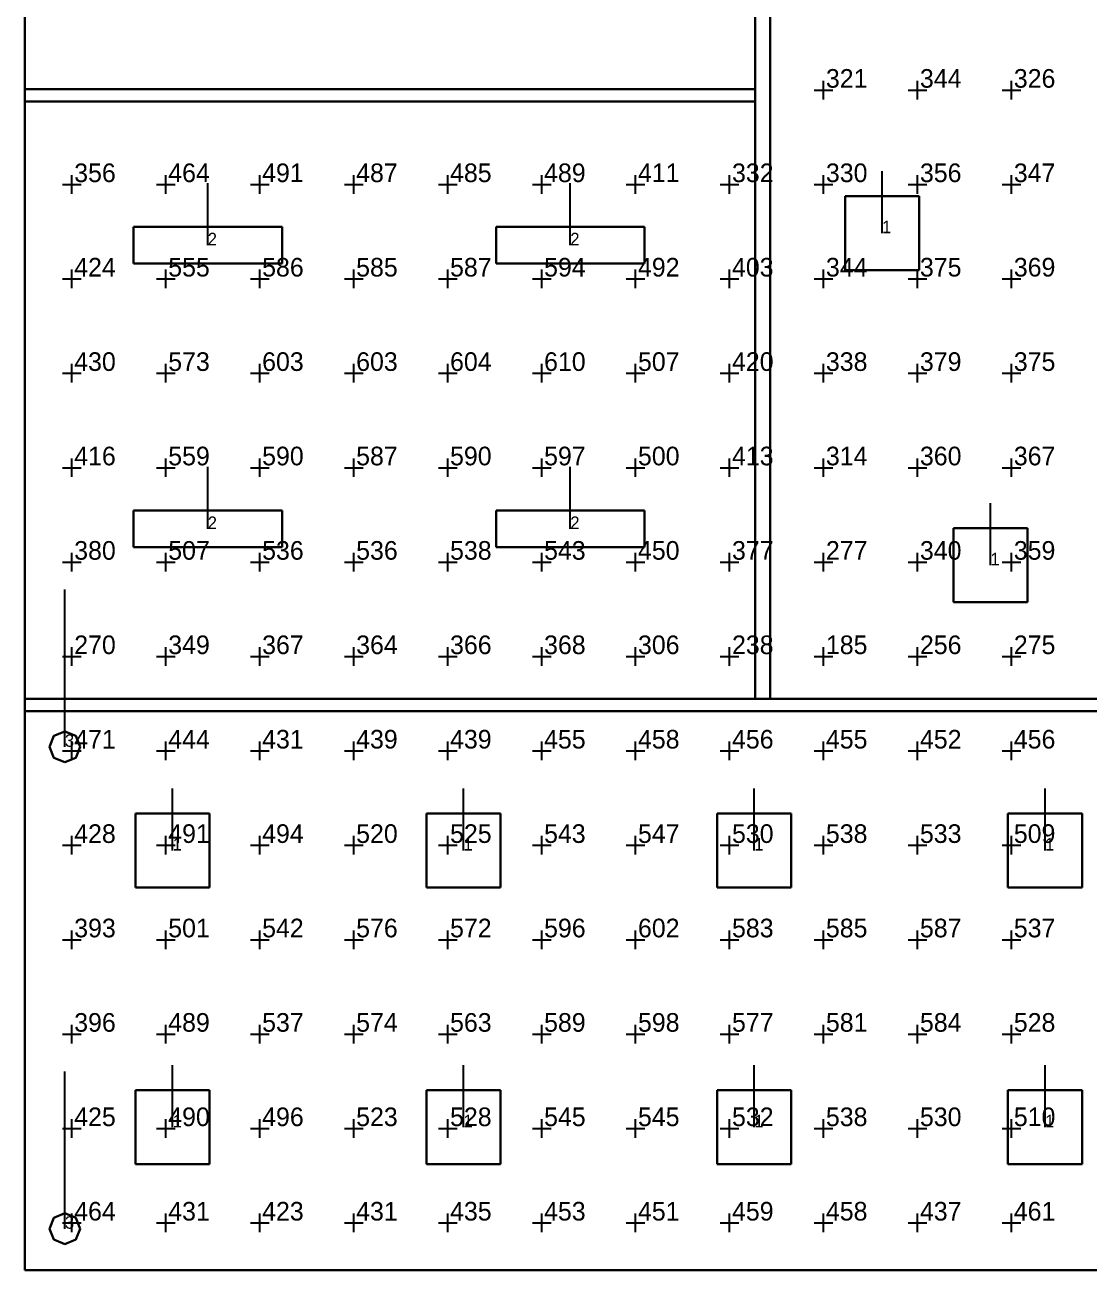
# Model space of a CAD drawing. Extents: x 0 to 48.1, y 0 to 23.7.
# Drawn here: x 0 to 8.57, y 0 to 10.02 of the extents above; entities that cross this region are included whole.
import ezdxf

# ---------------------------------------------------------------- set-up
doc = ezdxf.new("R2010")
doc.units = 0
doc.header["$MEASUREMENT"] = 0
for name, color, linetype in [('DLXFURN', 5, 'Continuous'), ('DLXLUM', 1, 'Continuous'), ('DLXLUMEX', 1, 'Continuous'), ('DLXSCENE', 7, 'Continuous'), ('DLXVAL', 3, 'Continuous')]:
    doc.layers.add(name, color=color, linetype=linetype)

# ---------------------------------------------------------------- blocks, each defined once
blk = doc.blocks.new('*U220')
at = {"color": 1}
blk.add_line((0, 0), (0, 0.5), dxfattribs=at)
for p, q in [((0.298, 0.298), (-0.298, 0.298)), ((-0.298, 0.298), (-0.298, -0.298)), ((-0.298, 0.298), (-0.298, -0.298)), ((-0.298, -0.298), (-0.298, 0.298)), ((-0.298, 0.298), (-0.298, 0.298)), ((0.298, 0.298), (-0.298, 0.298)), ((-0.298, 0.298), (-0.298, 0.298)), ((-0.298, 0.298), (0.298, 0.298)), ((-0.298, -0.298), (-0.298, 0.298)), ((-0.298, 0.298), (0.298, 0.298)), ((0.298, -0.298), (0.298, 0.298)), ((0.298, 0.298), (0.298, 0.298)), ((0.298, -0.298), (0.298, 0.298)), ((0.298, 0.298), (0.298, 0.298)), ((0.298, 0.298), (0.298, -0.298)), ((0.298, 0.298), (0.298, -0.298)), ((-0.298, -0.298), (0.298, -0.298)), ((-0.298, -0.298), (0.298, -0.298)), ((0.298, -0.298), (-0.298, -0.298)), ((-0.298, -0.298), (-0.298, -0.298)), ((-0.298, -0.298), (-0.298, -0.298)), ((0.298, -0.298), (-0.298, -0.298)), ((0.298, -0.298), (0.298, -0.298)), ((0.298, -0.298), (0.298, -0.298))]:
    blk.add_line(p, q)
at = {"layer": 'DLXLUMEX', "color": 7}
blk.add_text('1', height=0.1, dxfattribs=at).set_placement((0, 0))
blk = doc.blocks.new('*U221')
at = {"color": 1}
blk.add_line((0, 0), (0, 0.5), dxfattribs=at)
for p, q in [((0.298, 0.298), (-0.298, 0.298)), ((-0.298, 0.298), (-0.298, -0.298)), ((-0.298, 0.298), (-0.298, -0.298)), ((-0.298, -0.298), (-0.298, 0.298)), ((-0.298, 0.298), (-0.298, 0.298)), ((0.298, 0.298), (-0.298, 0.298)), ((-0.298, 0.298), (-0.298, 0.298)), ((-0.298, 0.298), (0.298, 0.298)), ((-0.298, -0.298), (-0.298, 0.298)), ((-0.298, 0.298), (0.298, 0.298)), ((0.298, -0.298), (0.298, 0.298)), ((0.298, 0.298), (0.298, 0.298)), ((0.298, -0.298), (0.298, 0.298)), ((0.298, 0.298), (0.298, 0.298)), ((0.298, 0.298), (0.298, -0.298)), ((0.298, 0.298), (0.298, -0.298)), ((-0.298, -0.298), (0.298, -0.298)), ((-0.298, -0.298), (0.298, -0.298)), ((0.298, -0.298), (-0.298, -0.298)), ((-0.298, -0.298), (-0.298, -0.298)), ((-0.298, -0.298), (-0.298, -0.298)), ((0.298, -0.298), (-0.298, -0.298)), ((0.298, -0.298), (0.298, -0.298)), ((0.298, -0.298), (0.298, -0.298))]:
    blk.add_line(p, q)
at = {"layer": 'DLXLUMEX', "color": 7}
blk.add_text('1', height=0.1, dxfattribs=at).set_placement((0, 0))
blk = doc.blocks.new('*U222')
at = {"color": 1}
blk.add_line((0, 0), (0, 0.5), dxfattribs=at)
for p, q in [((0.298, 0.298), (-0.298, 0.298)), ((-0.298, 0.298), (-0.298, -0.298)), ((-0.298, 0.298), (-0.298, -0.298)), ((-0.298, -0.298), (-0.298, 0.298)), ((-0.298, 0.298), (-0.298, 0.298)), ((0.298, 0.298), (-0.298, 0.298)), ((-0.298, 0.298), (-0.298, 0.298)), ((-0.298, 0.298), (0.298, 0.298)), ((-0.298, -0.298), (-0.298, 0.298)), ((-0.298, 0.298), (0.298, 0.298)), ((0.298, -0.298), (0.298, 0.298)), ((0.298, 0.298), (0.298, 0.298)), ((0.298, -0.298), (0.298, 0.298)), ((0.298, 0.298), (0.298, 0.298)), ((0.298, 0.298), (0.298, -0.298)), ((0.298, 0.298), (0.298, -0.298)), ((-0.298, -0.298), (0.298, -0.298)), ((-0.298, -0.298), (0.298, -0.298)), ((0.298, -0.298), (-0.298, -0.298)), ((-0.298, -0.298), (-0.298, -0.298)), ((-0.298, -0.298), (-0.298, -0.298)), ((0.298, -0.298), (-0.298, -0.298)), ((0.298, -0.298), (0.298, -0.298)), ((0.298, -0.298), (0.298, -0.298))]:
    blk.add_line(p, q)
at = {"layer": 'DLXLUMEX', "color": 7}
blk.add_text('1', height=0.1, dxfattribs=at).set_placement((0, 0))
blk = doc.blocks.new('*U223')
at = {"color": 1}
blk.add_line((0, 0), (0, 0.5), dxfattribs=at)
for p, q in [((0.298, 0.298), (-0.298, 0.298)), ((-0.298, 0.298), (-0.298, -0.298)), ((-0.298, 0.298), (-0.298, -0.298)), ((-0.298, -0.298), (-0.298, 0.298)), ((-0.298, 0.298), (-0.298, 0.298)), ((0.298, 0.298), (-0.298, 0.298)), ((-0.298, 0.298), (-0.298, 0.298)), ((-0.298, 0.298), (0.298, 0.298)), ((-0.298, -0.298), (-0.298, 0.298)), ((-0.298, 0.298), (0.298, 0.298)), ((0.298, -0.298), (0.298, 0.298)), ((0.298, 0.298), (0.298, 0.298)), ((0.298, -0.298), (0.298, 0.298)), ((0.298, 0.298), (0.298, 0.298)), ((0.298, 0.298), (0.298, -0.298)), ((0.298, 0.298), (0.298, -0.298)), ((-0.298, -0.298), (0.298, -0.298)), ((-0.298, -0.298), (0.298, -0.298)), ((0.298, -0.298), (-0.298, -0.298)), ((-0.298, -0.298), (-0.298, -0.298)), ((-0.298, -0.298), (-0.298, -0.298)), ((0.298, -0.298), (-0.298, -0.298)), ((0.298, -0.298), (0.298, -0.298)), ((0.298, -0.298), (0.298, -0.298))]:
    blk.add_line(p, q)
at = {"layer": 'DLXLUMEX', "color": 7}
blk.add_text('1', height=0.1, dxfattribs=at).set_placement((0, 0))
blk = doc.blocks.new('*U224')
at = {"color": 1}
blk.add_line((0, 0), (0, 0.5), dxfattribs=at)
for p, q in [((0.298, 0.298), (-0.298, 0.298)), ((-0.298, 0.298), (-0.298, -0.298)), ((-0.298, 0.298), (-0.298, -0.298)), ((-0.298, -0.298), (-0.298, 0.298)), ((-0.298, 0.298), (-0.298, 0.298)), ((0.298, 0.298), (-0.298, 0.298)), ((-0.298, 0.298), (-0.298, 0.298)), ((-0.298, 0.298), (0.298, 0.298)), ((-0.298, -0.298), (-0.298, 0.298)), ((-0.298, 0.298), (0.298, 0.298)), ((0.298, -0.298), (0.298, 0.298)), ((0.298, 0.298), (0.298, 0.298)), ((0.298, -0.298), (0.298, 0.298)), ((0.298, 0.298), (0.298, 0.298)), ((0.298, 0.298), (0.298, -0.298)), ((0.298, 0.298), (0.298, -0.298)), ((-0.298, -0.298), (0.298, -0.298)), ((-0.298, -0.298), (0.298, -0.298)), ((0.298, -0.298), (-0.298, -0.298)), ((-0.298, -0.298), (-0.298, -0.298)), ((-0.298, -0.298), (-0.298, -0.298)), ((0.298, -0.298), (-0.298, -0.298)), ((0.298, -0.298), (0.298, -0.298)), ((0.298, -0.298), (0.298, -0.298))]:
    blk.add_line(p, q)
at = {"layer": 'DLXLUMEX', "color": 7}
blk.add_text('1', height=0.1, dxfattribs=at).set_placement((0, 0))
blk = doc.blocks.new('*U225')
at = {"color": 1}
blk.add_line((0, 0), (0, 0.5), dxfattribs=at)
for p, q in [((0.298, 0.298), (-0.298, 0.298)), ((-0.298, 0.298), (-0.298, -0.298)), ((-0.298, 0.298), (-0.298, -0.298)), ((-0.298, -0.298), (-0.298, 0.298)), ((-0.298, 0.298), (-0.298, 0.298)), ((0.298, 0.298), (-0.298, 0.298)), ((-0.298, 0.298), (-0.298, 0.298)), ((-0.298, 0.298), (0.298, 0.298)), ((-0.298, -0.298), (-0.298, 0.298)), ((-0.298, 0.298), (0.298, 0.298)), ((0.298, -0.298), (0.298, 0.298)), ((0.298, 0.298), (0.298, 0.298)), ((0.298, -0.298), (0.298, 0.298)), ((0.298, 0.298), (0.298, 0.298)), ((0.298, 0.298), (0.298, -0.298)), ((0.298, 0.298), (0.298, -0.298)), ((-0.298, -0.298), (0.298, -0.298)), ((-0.298, -0.298), (0.298, -0.298)), ((0.298, -0.298), (-0.298, -0.298)), ((-0.298, -0.298), (-0.298, -0.298)), ((-0.298, -0.298), (-0.298, -0.298)), ((0.298, -0.298), (-0.298, -0.298)), ((0.298, -0.298), (0.298, -0.298)), ((0.298, -0.298), (0.298, -0.298))]:
    blk.add_line(p, q)
at = {"layer": 'DLXLUMEX', "color": 7}
blk.add_text('1', height=0.1, dxfattribs=at).set_placement((0, 0))
blk = doc.blocks.new('*U227')
at = {"color": 1}
blk.add_line((0, 0), (0, 0.5), dxfattribs=at)
for p, q in [((0.298, 0.298), (-0.298, 0.298)), ((-0.298, 0.298), (-0.298, -0.298)), ((-0.298, 0.298), (-0.298, -0.298)), ((-0.298, -0.298), (-0.298, 0.298)), ((-0.298, 0.298), (-0.298, 0.298)), ((0.298, 0.298), (-0.298, 0.298)), ((-0.298, 0.298), (-0.298, 0.298)), ((-0.298, 0.298), (0.298, 0.298)), ((-0.298, -0.298), (-0.298, 0.298)), ((-0.298, 0.298), (0.298, 0.298)), ((0.298, -0.298), (0.298, 0.298)), ((0.298, 0.298), (0.298, 0.298)), ((0.298, -0.298), (0.298, 0.298)), ((0.298, 0.298), (0.298, 0.298)), ((0.298, 0.298), (0.298, -0.298)), ((0.298, 0.298), (0.298, -0.298)), ((-0.298, -0.298), (0.298, -0.298)), ((-0.298, -0.298), (0.298, -0.298)), ((0.298, -0.298), (-0.298, -0.298)), ((-0.298, -0.298), (-0.298, -0.298)), ((-0.298, -0.298), (-0.298, -0.298)), ((0.298, -0.298), (-0.298, -0.298)), ((0.298, -0.298), (0.298, -0.298)), ((0.298, -0.298), (0.298, -0.298))]:
    blk.add_line(p, q)
at = {"layer": 'DLXLUMEX', "color": 7}
blk.add_text('1', height=0.1, dxfattribs=at).set_placement((0, 0))
blk = doc.blocks.new('*U228')
at = {"color": 1}
blk.add_line((0, 0), (0, 0.5), dxfattribs=at)
for p, q in [((0.298, 0.298), (-0.298, 0.298)), ((-0.298, 0.298), (-0.298, -0.298)), ((-0.298, 0.298), (-0.298, -0.298)), ((-0.298, -0.298), (-0.298, 0.298)), ((-0.298, 0.298), (-0.298, 0.298)), ((0.298, 0.298), (-0.298, 0.298)), ((-0.298, 0.298), (-0.298, 0.298)), ((-0.298, 0.298), (0.298, 0.298)), ((-0.298, -0.298), (-0.298, 0.298)), ((-0.298, 0.298), (0.298, 0.298)), ((0.298, -0.298), (0.298, 0.298)), ((0.298, 0.298), (0.298, 0.298)), ((0.298, -0.298), (0.298, 0.298)), ((0.298, 0.298), (0.298, 0.298)), ((0.298, 0.298), (0.298, -0.298)), ((0.298, 0.298), (0.298, -0.298)), ((-0.298, -0.298), (0.298, -0.298)), ((-0.298, -0.298), (0.298, -0.298)), ((0.298, -0.298), (-0.298, -0.298)), ((-0.298, -0.298), (-0.298, -0.298)), ((-0.298, -0.298), (-0.298, -0.298)), ((0.298, -0.298), (-0.298, -0.298)), ((0.298, -0.298), (0.298, -0.298)), ((0.298, -0.298), (0.298, -0.298))]:
    blk.add_line(p, q)
at = {"layer": 'DLXLUMEX', "color": 7}
blk.add_text('1', height=0.1, dxfattribs=at).set_placement((0, 0))
blk = doc.blocks.new('*U230')
at = {"color": 1}
blk.add_line((0, 0), (0, 1.265), dxfattribs=at)
for p, q in [((-0.088, 0.088), (0, 0.124)), ((0, 0.124), (-0.088, 0.088)), ((0, 0.124), (-0.088, 0.088)), ((-0.088, 0.088), (0, 0.124)), ((0, 0.124), (0.088, 0.088)), ((0.088, 0.088), (0, 0.124)), ((0.088, 0.088), (0, 0.124)), ((0, 0.124), (0, 0.124)), ((0, 0.124), (0.088, 0.088)), ((0, 0.124), (0, 0.124)), ((-0.124, 0), (-0.088, 0.088)), ((-0.088, 0.088), (-0.124, 0)), ((-0.088, 0.088), (-0.124, 0)), ((-0.124, 0), (-0.088, 0.088)), ((-0.088, -0.088), (-0.124, 0)), ((-0.124, 0), (-0.088, -0.088)), ((-0.124, 0), (-0.124, 0)), ((-0.124, 0), (-0.088, -0.088)), ((-0.088, -0.088), (-0.124, 0)), ((-0.124, 0), (-0.124, 0)), ((-0.088, 0.088), (-0.088, 0.088)), ((-0.088, 0.088), (-0.088, 0.088)), ((0.088, 0.088), (0.124, 0)), ((0.124, 0), (0.088, 0.088)), ((0.088, 0.088), (0.088, 0.088)), ((0.124, 0), (0.088, 0.088)), ((0.088, 0.088), (0.088, 0.088)), ((0.088, 0.088), (0.124, 0)), ((0.124, 0), (0.088, -0.088)), ((0.088, -0.088), (0.124, 0)), ((0.088, -0.088), (0.124, 0)), ((0.124, 0), (0.088, -0.088)), ((0.124, 0), (0.124, 0)), ((0.124, 0), (0.124, 0)), ((0, -0.124), (-0.088, -0.088)), ((-0.088, -0.088), (0, -0.124)), ((-0.088, -0.088), (-0.088, -0.088)), ((-0.088, -0.088), (0, -0.124)), ((0, -0.124), (-0.088, -0.088)), ((-0.088, -0.088), (-0.088, -0.088)), ((0.088, -0.088), (0, -0.124)), ((0, -0.124), (0.088, -0.088)), ((0, -0.124), (0.088, -0.088)), ((0.088, -0.088), (0, -0.124)), ((0.088, -0.088), (0.088, -0.088)), ((0.088, -0.088), (0.088, -0.088)), ((0, -0.124), (0, -0.124)), ((0, -0.124), (0, -0.124))]:
    blk.add_line(p, q)
at = {"layer": 'DLXLUMEX', "color": 7}
blk.add_text('3', height=0.1, dxfattribs=at).set_placement((0, 0))
blk = doc.blocks.new('*U231')
at = {"color": 1}
blk.add_line((0, 0), (0, 1.265), dxfattribs=at)
for p, q in [((-0.088, 0.088), (0, 0.124)), ((0, 0.124), (-0.088, 0.088)), ((0, 0.124), (-0.088, 0.088)), ((-0.088, 0.088), (0, 0.124)), ((0, 0.124), (0.088, 0.088)), ((0.088, 0.088), (0, 0.124)), ((0.088, 0.088), (0, 0.124)), ((0, 0.124), (0, 0.124)), ((0, 0.124), (0.088, 0.088)), ((0, 0.124), (0, 0.124)), ((-0.124, 0), (-0.088, 0.088)), ((-0.088, 0.088), (-0.124, 0)), ((-0.088, 0.088), (-0.124, 0)), ((-0.124, 0), (-0.088, 0.088)), ((-0.088, -0.088), (-0.124, 0)), ((-0.124, 0), (-0.088, -0.088)), ((-0.124, 0), (-0.124, 0)), ((-0.124, 0), (-0.088, -0.088)), ((-0.088, -0.088), (-0.124, 0)), ((-0.124, 0), (-0.124, 0)), ((-0.088, 0.088), (-0.088, 0.088)), ((-0.088, 0.088), (-0.088, 0.088)), ((0.088, 0.088), (0.124, 0)), ((0.124, 0), (0.088, 0.088)), ((0.088, 0.088), (0.088, 0.088)), ((0.124, 0), (0.088, 0.088)), ((0.088, 0.088), (0.088, 0.088)), ((0.088, 0.088), (0.124, 0)), ((0.124, 0), (0.088, -0.088)), ((0.088, -0.088), (0.124, 0)), ((0.088, -0.088), (0.124, 0)), ((0.124, 0), (0.088, -0.088)), ((0.124, 0), (0.124, 0)), ((0.124, 0), (0.124, 0)), ((0, -0.124), (-0.088, -0.088)), ((-0.088, -0.088), (0, -0.124)), ((-0.088, -0.088), (-0.088, -0.088)), ((-0.088, -0.088), (0, -0.124)), ((0, -0.124), (-0.088, -0.088)), ((-0.088, -0.088), (-0.088, -0.088)), ((0.088, -0.088), (0, -0.124)), ((0, -0.124), (0.088, -0.088)), ((0, -0.124), (0.088, -0.088)), ((0.088, -0.088), (0, -0.124)), ((0.088, -0.088), (0.088, -0.088)), ((0.088, -0.088), (0.088, -0.088)), ((0, -0.124), (0, -0.124)), ((0, -0.124), (0, -0.124))]:
    blk.add_line(p, q)
at = {"layer": 'DLXLUMEX', "color": 7}
blk.add_text('3', height=0.1, dxfattribs=at).set_placement((0, 0))
blk = doc.blocks.new('*U234')
at = {"color": 1}
blk.add_line((0, 0), (0, 0.5), dxfattribs=at)
for p, q in [((0.598, 0.147), (-0.598, 0.147)), ((-0.598, 0.147), (-0.598, -0.147)), ((-0.598, 0.147), (-0.598, -0.147)), ((-0.598, -0.147), (-0.598, 0.147)), ((-0.598, 0.147), (-0.598, 0.147)), ((-0.598, 0.147), (-0.598, 0.147)), ((-0.598, 0.147), (0.598, 0.147)), ((0.598, 0.147), (-0.598, 0.147)), ((-0.598, -0.147), (-0.598, 0.147)), ((-0.598, 0.147), (0.598, 0.147)), ((0.598, -0.147), (0.598, 0.147)), ((0.598, 0.147), (0.598, 0.147)), ((0.598, -0.147), (0.598, 0.147)), ((0.598, 0.147), (0.598, 0.147)), ((0.598, 0.147), (0.598, -0.147)), ((0.598, 0.147), (0.598, -0.147)), ((-0.598, -0.147), (0.598, -0.147)), ((-0.598, -0.147), (0.598, -0.147)), ((0.598, -0.147), (-0.598, -0.147)), ((-0.598, -0.147), (-0.598, -0.147)), ((-0.598, -0.147), (-0.598, -0.147)), ((0.598, -0.147), (-0.598, -0.147)), ((0.598, -0.147), (0.598, -0.147)), ((0.598, -0.147), (0.598, -0.147))]:
    blk.add_line(p, q)
at = {"layer": 'DLXLUMEX', "color": 7}
blk.add_text('2', height=0.1, dxfattribs=at).set_placement((0, 0))
blk = doc.blocks.new('*U235')
at = {"color": 1}
blk.add_line((0, 0), (0, 0.5), dxfattribs=at)
for p, q in [((0.598, 0.147), (-0.598, 0.147)), ((-0.598, 0.147), (-0.598, -0.147)), ((-0.598, 0.147), (-0.598, -0.147)), ((-0.598, -0.147), (-0.598, 0.147)), ((-0.598, 0.147), (-0.598, 0.147)), ((-0.598, 0.147), (-0.598, 0.147)), ((-0.598, 0.147), (0.598, 0.147)), ((0.598, 0.147), (-0.598, 0.147)), ((-0.598, -0.147), (-0.598, 0.147)), ((-0.598, 0.147), (0.598, 0.147)), ((0.598, -0.147), (0.598, 0.147)), ((0.598, 0.147), (0.598, 0.147)), ((0.598, -0.147), (0.598, 0.147)), ((0.598, 0.147), (0.598, 0.147)), ((0.598, 0.147), (0.598, -0.147)), ((0.598, 0.147), (0.598, -0.147)), ((-0.598, -0.147), (0.598, -0.147)), ((-0.598, -0.147), (0.598, -0.147)), ((0.598, -0.147), (-0.598, -0.147)), ((-0.598, -0.147), (-0.598, -0.147)), ((-0.598, -0.147), (-0.598, -0.147)), ((0.598, -0.147), (-0.598, -0.147)), ((0.598, -0.147), (0.598, -0.147)), ((0.598, -0.147), (0.598, -0.147))]:
    blk.add_line(p, q)
at = {"layer": 'DLXLUMEX', "color": 7}
blk.add_text('2', height=0.1, dxfattribs=at).set_placement((0, 0))
blk = doc.blocks.new('*U236')
at = {"color": 1}
blk.add_line((0, 0), (0, 0.5), dxfattribs=at)
for p, q in [((0.598, 0.147), (-0.598, 0.147)), ((-0.598, 0.147), (-0.598, -0.147)), ((-0.598, 0.147), (-0.598, -0.147)), ((-0.598, -0.147), (-0.598, 0.147)), ((-0.598, 0.147), (-0.598, 0.147)), ((0.598, 0.147), (-0.598, 0.147)), ((-0.598, 0.147), (-0.598, 0.147)), ((-0.598, 0.147), (0.598, 0.147)), ((-0.598, -0.147), (-0.598, 0.147)), ((-0.598, 0.147), (0.598, 0.147)), ((0.598, -0.147), (0.598, 0.147)), ((0.598, 0.147), (0.598, 0.147)), ((0.598, -0.147), (0.598, 0.147)), ((0.598, 0.147), (0.598, 0.147)), ((0.598, 0.147), (0.598, -0.147)), ((0.598, 0.147), (0.598, -0.147)), ((-0.598, -0.147), (0.598, -0.147)), ((-0.598, -0.147), (0.598, -0.147)), ((0.598, -0.147), (-0.598, -0.147)), ((-0.598, -0.147), (-0.598, -0.147)), ((-0.598, -0.147), (-0.598, -0.147)), ((0.598, -0.147), (-0.598, -0.147)), ((0.598, -0.147), (0.598, -0.147)), ((0.598, -0.147), (0.598, -0.147))]:
    blk.add_line(p, q)
at = {"layer": 'DLXLUMEX', "color": 7}
blk.add_text('2', height=0.1, dxfattribs=at).set_placement((0, 0))
blk = doc.blocks.new('*U2')
at = {"color": 1}
blk.add_line((0, 0), (0, 0.5), dxfattribs=at)
for p, q in [((0.598, 0.147), (-0.598, 0.147)), ((-0.598, 0.147), (-0.598, -0.147)), ((-0.598, 0.147), (-0.598, -0.147)), ((-0.598, -0.147), (-0.598, 0.147)), ((-0.598, 0.147), (-0.598, 0.147)), ((0.598, 0.147), (-0.598, 0.147)), ((-0.598, 0.147), (-0.598, 0.147)), ((-0.598, 0.147), (0.598, 0.147)), ((-0.598, -0.147), (-0.598, 0.147)), ((-0.598, 0.147), (0.598, 0.147)), ((0.598, -0.147), (0.598, 0.147)), ((0.598, 0.147), (0.598, 0.147)), ((0.598, -0.147), (0.598, 0.147)), ((0.598, 0.147), (0.598, 0.147)), ((0.598, 0.147), (0.598, -0.147)), ((0.598, 0.147), (0.598, -0.147)), ((-0.598, -0.147), (0.598, -0.147)), ((-0.598, -0.147), (0.598, -0.147)), ((0.598, -0.147), (-0.598, -0.147)), ((-0.598, -0.147), (-0.598, -0.147)), ((-0.598, -0.147), (-0.598, -0.147)), ((0.598, -0.147), (-0.598, -0.147)), ((0.598, -0.147), (0.598, -0.147)), ((0.598, -0.147), (0.598, -0.147))]:
    blk.add_line(p, q)
at = {"layer": 'DLXLUMEX', "color": 7}
blk.add_text('2', height=0.1, dxfattribs=at).set_placement((0, 0))
blk = doc.blocks.new('*U47')
at = {"color": 1}
blk.add_line((0, 0), (0, 0.5), dxfattribs=at)
for p, q in [((0.298, 0.298), (-0.298, 0.298)), ((-0.298, 0.298), (-0.298, -0.298)), ((-0.298, 0.298), (-0.298, -0.298)), ((-0.298, -0.298), (-0.298, 0.298)), ((-0.298, 0.298), (-0.298, 0.298)), ((0.298, 0.298), (-0.298, 0.298)), ((-0.298, 0.298), (-0.298, 0.298)), ((-0.298, 0.298), (0.298, 0.298)), ((-0.298, -0.298), (-0.298, 0.298)), ((-0.298, 0.298), (0.298, 0.298)), ((0.298, -0.298), (0.298, 0.298)), ((0.298, 0.298), (0.298, 0.298)), ((0.298, -0.298), (0.298, 0.298)), ((0.298, 0.298), (0.298, 0.298)), ((0.298, 0.298), (0.298, -0.298)), ((0.298, 0.298), (0.298, -0.298)), ((-0.298, -0.298), (0.298, -0.298)), ((-0.298, -0.298), (0.298, -0.298)), ((0.298, -0.298), (-0.298, -0.298)), ((-0.298, -0.298), (-0.298, -0.298)), ((-0.298, -0.298), (-0.298, -0.298)), ((0.298, -0.298), (-0.298, -0.298)), ((0.298, -0.298), (0.298, -0.298)), ((0.298, -0.298), (0.298, -0.298))]:
    blk.add_line(p, q)
at = {"layer": 'DLXLUMEX', "color": 7}
blk.add_text('1', height=0.1, dxfattribs=at).set_placement((0, 0))
blk = doc.blocks.new('*U60')
at = {"color": 1}
blk.add_line((0, 0), (0, 0.5), dxfattribs=at)
for p, q in [((0.298, 0.298), (-0.298, 0.298)), ((-0.298, 0.298), (-0.298, -0.298)), ((-0.298, 0.298), (-0.298, -0.298)), ((-0.298, -0.298), (-0.298, 0.298)), ((-0.298, 0.298), (-0.298, 0.298)), ((-0.298, 0.298), (-0.298, 0.298)), ((-0.298, 0.298), (0.298, 0.298)), ((0.298, 0.298), (-0.298, 0.298)), ((-0.298, -0.298), (-0.298, 0.298)), ((-0.298, 0.298), (0.298, 0.298)), ((0.298, -0.298), (0.298, 0.298)), ((0.298, 0.298), (0.298, 0.298)), ((0.298, -0.298), (0.298, 0.298)), ((0.298, 0.298), (0.298, 0.298)), ((0.298, 0.298), (0.298, -0.298)), ((0.298, 0.298), (0.298, -0.298)), ((-0.298, -0.298), (0.298, -0.298)), ((-0.298, -0.298), (0.298, -0.298)), ((0.298, -0.298), (-0.298, -0.298)), ((-0.298, -0.298), (-0.298, -0.298)), ((-0.298, -0.298), (-0.298, -0.298)), ((0.298, -0.298), (-0.298, -0.298)), ((0.298, -0.298), (0.298, -0.298)), ((0.298, -0.298), (0.298, -0.298))]:
    blk.add_line(p, q)
at = {"layer": 'DLXLUMEX', "color": 7}
blk.add_text('1', height=0.1, dxfattribs=at).set_placement((0, 0))
blk = doc.blocks.new('*U90')
for p, q in [((0.2, 4.6), (-9.276, 4.6)), ((-9.276, 4.6), (-9.276, 4.6)), ((-9.276, 4.6), (0.2, 4.6)), ((0.2, 4.6), (0.2, 4.6)), ((0.2, 0), (0.2, 4.6)), ((0.2, 4.6), (0.2, 4.6)), ((0.2, 4.6), (0.2, 0)), ((-9.276, 4.5), (0.101, 4.5)), ((0.101, 4.5), (-9.276, 4.5)), ((-9.276, 4.5), (-9.276, 4.5)), ((0.1, 0), (0.101, 4.5)), ((0.101, 4.5), (0.1, 0)), ((0.101, 4.5), (0.101, 4.5)), ((0.101, 4.5), (0.101, 4.5)), ((0.1, 0), (0.1, 0)), ((0.2, 0), (0.2, 0))]:
    blk.add_line(p, q)
blk = doc.blocks.new('*U93')
for p, q in [((0.2, 5.595), (0.079, 5.705)), ((0.079, 5.705), (0.079, 5.705)), ((0.079, 5.705), (0.2, 5.595)), ((0.079, 5.705), (0.079, -3.6)), ((0.079, -3.6), (0.079, 5.705)), ((0.079, 5.705), (0.079, 5.705)), ((0.2, -3.6), (0.2, 5.595)), ((0.2, 5.595), (0.2, 5.595)), ((0.2, 5.595), (0.2, -3.6)), ((0.2, 5.595), (0.2, 5.595)), ((0.079, -3.6), (0.2, -3.6)), ((0.2, -3.6), (0.079, -3.6)), ((0.079, -3.6), (0.079, -3.6)), ((0.079, -3.6), (0.079, -3.6)), ((0.2, -3.6), (0.2, -3.6)), ((0.2, -3.6), (0.2, -3.6))]:
    blk.add_line(p, q)
blk = doc.blocks.new('*U127')
for p, q in [((2.779, 0.3), (-3.1, 0.3)), ((-3.1, 0.3), (-3.1, 0.3)), ((-3.1, 0.3), (2.779, 0.3)), ((2.779, 0.2), (2.779, 0.3)), ((2.779, 0.3), (2.779, 0.3)), ((2.779, 0.3), (2.779, 0.2)), ((2.779, 0.3), (2.779, 0.3)), ((2.779, 0.2), (-3.1, 0.2)), ((-3.1, 0.2), (-3.1, 0.2)), ((-3.1, 0.2), (2.779, 0.2)), ((2.779, 0.2), (2.779, 0.2)), ((2.779, 0.2), (2.779, 0.2))]:
    blk.add_line(p, q)
blk = doc.blocks.new('*U136')
for p, q in [((0, 22.8), (0, 0)), ((0, 0), (0, 22.8)), ((12.067, 0), (0, 0)), ((0, 0), (0, 0)), ((0, 0), (12.067, 0)), ((0, 0), (0, 0))]:
    blk.add_line(p, q)
blk = doc.blocks.new('*U137')
for p, q in [((0, 0), (0, 22.8)), ((12.067, 0), (0, 0))]:
    blk.add_line(p, q)
blk = doc.blocks.new('*U138')
for p, q in [((0, 22.8), (0, 0)), ((0, 0), (12.067, 0))]:
    blk.add_line(p, q)
blk = doc.blocks.new('*U149')
for p, q in [((0, 5.8), (0, 8)), ((0, 8), (0, 8)), ((0, 8), (0, 5.8)), ((0, 5.8), (0, 5.8)), ((0, 1.3), (0, 3.5)), ((0, 3.5), (0, 3.5)), ((0, 3.5), (0, 1.3)), ((0, 1.3), (0, 1.3)), ((0.24, 0), (0.24, 0)), ((0.24, 0), (2.64, 0)), ((2.64, 0), (0.24, 0)), ((2.64, 0), (2.64, 0)), ((5.353, 0), (3.153, 0)), ((3.153, 0), (3.153, 0)), ((3.153, 0), (5.353, 0)), ((5.353, 0), (5.353, 0)), ((8.178, 0), (5.978, 0)), ((5.978, 0), (5.978, 0)), ((5.978, 0), (8.178, 0)), ((8.178, 0), (8.178, 0))]:
    blk.add_line(p, q)
blk = doc.blocks.new('*U152')
for p, q in [((6.43, 9.425, 0.7), (6.43, 9.575, 0.7)), ((7.187, 9.425, 0.7), (7.187, 9.575, 0.7)), ((7.943, 9.425, 0.7), (7.943, 9.575, 0.7)), ((6.355, 9.5, 0.7), (6.505, 9.5, 0.7)), ((7.112, 9.5, 0.7), (7.262, 9.5, 0.7)), ((7.868, 9.5, 0.7), (8.018, 9.5, 0.7)), ((0.303, 8.74, 0.7), (0.453, 8.74, 0.7)), ((0.378, 8.665, 0.7), (0.378, 8.815, 0.7)), ((1.06, 8.74, 0.7), (1.21, 8.74, 0.7)), ((1.135, 8.665, 0.7), (1.135, 8.815, 0.7)), ((1.816, 8.74, 0.7), (1.966, 8.74, 0.7)), ((1.891, 8.665, 0.7), (1.891, 8.815, 0.7)), ((2.573, 8.74, 0.7), (2.723, 8.74, 0.7)), ((2.648, 8.665, 0.7), (2.648, 8.815, 0.7)), ((3.329, 8.74, 0.7), (3.479, 8.74, 0.7)), ((3.404, 8.665, 0.7), (3.404, 8.815, 0.7)), ((4.086, 8.74, 0.7), (4.236, 8.74, 0.7)), ((4.161, 8.665, 0.7), (4.161, 8.815, 0.7)), ((4.842, 8.74, 0.7), (4.992, 8.74, 0.7)), ((4.917, 8.665, 0.7), (4.917, 8.815, 0.7)), ((5.599, 8.74, 0.7), (5.749, 8.74, 0.7)), ((5.674, 8.665, 0.7), (5.674, 8.815, 0.7)), ((6.355, 8.74, 0.7), (6.505, 8.74, 0.7)), ((6.43, 8.665, 0.7), (6.43, 8.815, 0.7)), ((7.112, 8.74, 0.7), (7.262, 8.74, 0.7)), ((7.187, 8.665, 0.7), (7.187, 8.815, 0.7)), ((7.868, 8.74, 0.7), (8.018, 8.74, 0.7)), ((7.943, 8.665, 0.7), (7.943, 8.815, 0.7)), ((0.378, 7.905, 0.7), (0.378, 8.055, 0.7)), ((1.135, 7.905, 0.7), (1.135, 8.055, 0.7)), ((1.891, 7.905, 0.7), (1.891, 8.055, 0.7)), ((2.648, 7.905, 0.7), (2.648, 8.055, 0.7)), ((3.404, 7.905, 0.7), (3.404, 8.055, 0.7)), ((4.161, 7.905, 0.7), (4.161, 8.055, 0.7)), ((4.917, 7.905, 0.7), (4.917, 8.055, 0.7)), ((5.674, 7.905, 0.7), (5.674, 8.055, 0.7)), ((6.43, 7.905, 0.7), (6.43, 8.055, 0.7)), ((7.187, 7.905, 0.7), (7.187, 8.055, 0.7)), ((7.943, 7.905, 0.7), (7.943, 8.055, 0.7)), ((0.303, 7.98, 0.7), (0.453, 7.98, 0.7)), ((1.06, 7.98, 0.7), (1.21, 7.98, 0.7)), ((1.816, 7.98, 0.7), (1.966, 7.98, 0.7)), ((2.573, 7.98, 0.7), (2.723, 7.98, 0.7)), ((3.329, 7.98, 0.7), (3.479, 7.98, 0.7)), ((4.086, 7.98, 0.7), (4.236, 7.98, 0.7)), ((4.842, 7.98, 0.7), (4.992, 7.98, 0.7)), ((5.599, 7.98, 0.7), (5.749, 7.98, 0.7)), ((6.355, 7.98, 0.7), (6.505, 7.98, 0.7)), ((7.112, 7.98, 0.7), (7.262, 7.98, 0.7)), ((7.868, 7.98, 0.7), (8.018, 7.98, 0.7)), ((0.303, 7.22, 0.7), (0.453, 7.22, 0.7)), ((0.378, 7.145, 0.7), (0.378, 7.295, 0.7)), ((1.06, 7.22, 0.7), (1.21, 7.22, 0.7)), ((1.135, 7.145, 0.7), (1.135, 7.295, 0.7)), ((1.816, 7.22, 0.7), (1.966, 7.22, 0.7)), ((1.891, 7.145, 0.7), (1.891, 7.295, 0.7)), ((2.573, 7.22, 0.7), (2.723, 7.22, 0.7)), ((2.648, 7.145, 0.7), (2.648, 7.295, 0.7)), ((3.329, 7.22, 0.7), (3.479, 7.22, 0.7)), ((3.404, 7.145, 0.7), (3.404, 7.295, 0.7)), ((4.086, 7.22, 0.7), (4.236, 7.22, 0.7)), ((4.161, 7.145, 0.7), (4.161, 7.295, 0.7)), ((4.842, 7.22, 0.7), (4.992, 7.22, 0.7)), ((4.917, 7.145, 0.7), (4.917, 7.295, 0.7)), ((5.599, 7.22, 0.7), (5.749, 7.22, 0.7)), ((5.674, 7.145, 0.7), (5.674, 7.295, 0.7)), ((6.355, 7.22, 0.7), (6.505, 7.22, 0.7)), ((6.43, 7.145, 0.7), (6.43, 7.295, 0.7)), ((7.112, 7.22, 0.7), (7.262, 7.22, 0.7)), ((7.187, 7.145, 0.7), (7.187, 7.295, 0.7)), ((7.868, 7.22, 0.7), (8.018, 7.22, 0.7)), ((7.943, 7.145, 0.7), (7.943, 7.295, 0.7)), ((0.378, 6.385, 0.7), (0.378, 6.535, 0.7)), ((1.135, 6.385, 0.7), (1.135, 6.535, 0.7)), ((1.891, 6.385, 0.7), (1.891, 6.535, 0.7)), ((2.648, 6.385, 0.7), (2.648, 6.535, 0.7)), ((3.404, 6.385, 0.7), (3.404, 6.535, 0.7)), ((4.161, 6.385, 0.7), (4.161, 6.535, 0.7)), ((4.917, 6.385, 0.7), (4.917, 6.535, 0.7)), ((5.674, 6.385, 0.7), (5.674, 6.535, 0.7)), ((6.43, 6.385, 0.7), (6.43, 6.535, 0.7)), ((7.187, 6.385, 0.7), (7.187, 6.535, 0.7)), ((7.943, 6.385, 0.7), (7.943, 6.535, 0.7)), ((0.303, 6.46, 0.7), (0.453, 6.46, 0.7)), ((1.06, 6.46, 0.7), (1.21, 6.46, 0.7)), ((1.816, 6.46, 0.7), (1.966, 6.46, 0.7)), ((2.573, 6.46, 0.7), (2.723, 6.46, 0.7)), ((3.329, 6.46, 0.7), (3.479, 6.46, 0.7)), ((4.086, 6.46, 0.7), (4.236, 6.46, 0.7)), ((4.842, 6.46, 0.7), (4.992, 6.46, 0.7)), ((5.599, 6.46, 0.7), (5.749, 6.46, 0.7)), ((6.355, 6.46, 0.7), (6.505, 6.46, 0.7)), ((7.112, 6.46, 0.7), (7.262, 6.46, 0.7)), ((7.868, 6.46, 0.7), (8.018, 6.46, 0.7)), ((0.378, 5.625, 0.7), (0.378, 5.775, 0.7)), ((1.135, 5.625, 0.7), (1.135, 5.775, 0.7)), ((1.891, 5.625, 0.7), (1.891, 5.775, 0.7)), ((2.648, 5.625, 0.7), (2.648, 5.775, 0.7)), ((3.404, 5.625, 0.7), (3.404, 5.775, 0.7)), ((4.161, 5.625, 0.7), (4.161, 5.775, 0.7)), ((4.917, 5.625, 0.7), (4.917, 5.775, 0.7)), ((5.674, 5.625, 0.7), (5.674, 5.775, 0.7)), ((6.43, 5.625, 0.7), (6.43, 5.775, 0.7)), ((7.187, 5.625, 0.7), (7.187, 5.775, 0.7)), ((7.943, 5.625, 0.7), (7.943, 5.775, 0.7)), ((0.303, 5.7, 0.7), (0.453, 5.7, 0.7)), ((1.06, 5.7, 0.7), (1.21, 5.7, 0.7)), ((1.816, 5.7, 0.7), (1.966, 5.7, 0.7)), ((2.573, 5.7, 0.7), (2.723, 5.7, 0.7)), ((3.329, 5.7, 0.7), (3.479, 5.7, 0.7)), ((4.086, 5.7, 0.7), (4.236, 5.7, 0.7)), ((4.842, 5.7, 0.7), (4.992, 5.7, 0.7)), ((5.599, 5.7, 0.7), (5.749, 5.7, 0.7)), ((6.355, 5.7, 0.7), (6.505, 5.7, 0.7)), ((7.112, 5.7, 0.7), (7.262, 5.7, 0.7)), ((7.868, 5.7, 0.7), (8.018, 5.7, 0.7)), ((0.378, 4.865, 0.7), (0.378, 5.015, 0.7)), ((1.135, 4.865, 0.7), (1.135, 5.015, 0.7)), ((1.891, 4.865, 0.7), (1.891, 5.015, 0.7)), ((2.648, 4.865, 0.7), (2.648, 5.015, 0.7)), ((3.404, 4.865, 0.7), (3.404, 5.015, 0.7)), ((4.161, 4.865, 0.7), (4.161, 5.015, 0.7)), ((4.917, 4.865, 0.7), (4.917, 5.015, 0.7)), ((5.674, 4.865, 0.7), (5.674, 5.015, 0.7)), ((6.43, 4.865, 0.7), (6.43, 5.015, 0.7)), ((7.187, 4.865, 0.7), (7.187, 5.015, 0.7)), ((7.943, 4.865, 0.7), (7.943, 5.015, 0.7)), ((0.303, 4.94, 0.7), (0.453, 4.94, 0.7)), ((1.06, 4.94, 0.7), (1.21, 4.94, 0.7)), ((1.816, 4.94, 0.7), (1.966, 4.94, 0.7)), ((2.573, 4.94, 0.7), (2.723, 4.94, 0.7)), ((3.329, 4.94, 0.7), (3.479, 4.94, 0.7)), ((4.086, 4.94, 0.7), (4.236, 4.94, 0.7)), ((4.842, 4.94, 0.7), (4.992, 4.94, 0.7)), ((5.599, 4.94, 0.7), (5.749, 4.94, 0.7)), ((6.355, 4.94, 0.7), (6.505, 4.94, 0.7)), ((7.112, 4.94, 0.7), (7.262, 4.94, 0.7)), ((7.868, 4.94, 0.7), (8.018, 4.94, 0.7)), ((0.378, 4.105, 0.7), (0.378, 4.255, 0.7)), ((1.135, 4.105, 0.7), (1.135, 4.255, 0.7)), ((1.891, 4.105, 0.7), (1.891, 4.255, 0.7)), ((2.648, 4.105, 0.7), (2.648, 4.255, 0.7)), ((3.404, 4.105, 0.7), (3.404, 4.255, 0.7)), ((4.161, 4.105, 0.7), (4.161, 4.255, 0.7)), ((4.917, 4.105, 0.7), (4.917, 4.255, 0.7)), ((5.674, 4.105, 0.7), (5.674, 4.255, 0.7)), ((6.43, 4.105, 0.7), (6.43, 4.255, 0.7)), ((7.187, 4.105, 0.7), (7.187, 4.255, 0.7)), ((7.943, 4.105, 0.7), (7.943, 4.255, 0.7)), ((0.303, 4.18, 0.7), (0.453, 4.18, 0.7)), ((1.06, 4.18, 0.7), (1.21, 4.18, 0.7)), ((1.816, 4.18, 0.7), (1.966, 4.18, 0.7)), ((2.573, 4.18, 0.7), (2.723, 4.18, 0.7)), ((3.329, 4.18, 0.7), (3.479, 4.18, 0.7)), ((4.086, 4.18, 0.7), (4.236, 4.18, 0.7)), ((4.842, 4.18, 0.7), (4.992, 4.18, 0.7)), ((5.599, 4.18, 0.7), (5.749, 4.18, 0.7)), ((6.355, 4.18, 0.7), (6.505, 4.18, 0.7)), ((7.112, 4.18, 0.7), (7.262, 4.18, 0.7)), ((7.868, 4.18, 0.7), (8.018, 4.18, 0.7)), ((0.303, 3.42, 0.7), (0.453, 3.42, 0.7)), ((0.378, 3.345, 0.7), (0.378, 3.495, 0.7)), ((1.06, 3.42, 0.7), (1.21, 3.42, 0.7)), ((1.135, 3.345, 0.7), (1.135, 3.495, 0.7)), ((1.816, 3.42, 0.7), (1.966, 3.42, 0.7)), ((1.891, 3.345, 0.7), (1.891, 3.495, 0.7)), ((2.573, 3.42, 0.7), (2.723, 3.42, 0.7)), ((2.648, 3.345, 0.7), (2.648, 3.495, 0.7)), ((3.329, 3.42, 0.7), (3.479, 3.42, 0.7)), ((3.404, 3.345, 0.7), (3.404, 3.495, 0.7)), ((4.086, 3.42, 0.7), (4.236, 3.42, 0.7)), ((4.161, 3.345, 0.7), (4.161, 3.495, 0.7)), ((4.842, 3.42, 0.7), (4.992, 3.42, 0.7)), ((4.917, 3.345, 0.7), (4.917, 3.495, 0.7)), ((5.599, 3.42, 0.7), (5.749, 3.42, 0.7)), ((5.674, 3.345, 0.7), (5.674, 3.495, 0.7)), ((6.355, 3.42, 0.7), (6.505, 3.42, 0.7)), ((6.43, 3.345, 0.7), (6.43, 3.495, 0.7)), ((7.112, 3.42, 0.7), (7.262, 3.42, 0.7)), ((7.187, 3.345, 0.7), (7.187, 3.495, 0.7)), ((7.868, 3.42, 0.7), (8.018, 3.42, 0.7)), ((7.943, 3.345, 0.7), (7.943, 3.495, 0.7)), ((0.378, 2.585, 0.7), (0.378, 2.735, 0.7)), ((1.135, 2.585, 0.7), (1.135, 2.735, 0.7)), ((1.891, 2.585, 0.7), (1.891, 2.735, 0.7)), ((2.648, 2.585, 0.7), (2.648, 2.735, 0.7)), ((3.404, 2.585, 0.7), (3.404, 2.735, 0.7)), ((4.161, 2.585, 0.7), (4.161, 2.735, 0.7)), ((4.917, 2.585, 0.7), (4.917, 2.735, 0.7)), ((5.674, 2.585, 0.7), (5.674, 2.735, 0.7)), ((6.43, 2.585, 0.7), (6.43, 2.735, 0.7)), ((7.187, 2.585, 0.7), (7.187, 2.735, 0.7)), ((7.943, 2.585, 0.7), (7.943, 2.735, 0.7)), ((0.303, 2.66, 0.7), (0.453, 2.66, 0.7)), ((1.06, 2.66, 0.7), (1.21, 2.66, 0.7)), ((1.816, 2.66, 0.7), (1.966, 2.66, 0.7)), ((2.573, 2.66, 0.7), (2.723, 2.66, 0.7)), ((3.329, 2.66, 0.7), (3.479, 2.66, 0.7)), ((4.086, 2.66, 0.7), (4.236, 2.66, 0.7)), ((4.842, 2.66, 0.7), (4.992, 2.66, 0.7)), ((5.599, 2.66, 0.7), (5.749, 2.66, 0.7)), ((6.355, 2.66, 0.7), (6.505, 2.66, 0.7)), ((7.112, 2.66, 0.7), (7.262, 2.66, 0.7)), ((7.868, 2.66, 0.7), (8.018, 2.66, 0.7)), ((0.378, 1.825, 0.7), (0.378, 1.975, 0.7)), ((1.135, 1.825, 0.7), (1.135, 1.975, 0.7)), ((1.891, 1.825, 0.7), (1.891, 1.975, 0.7)), ((2.648, 1.825, 0.7), (2.648, 1.975, 0.7)), ((3.404, 1.825, 0.7), (3.404, 1.975, 0.7)), ((4.161, 1.825, 0.7), (4.161, 1.975, 0.7)), ((4.917, 1.825, 0.7), (4.917, 1.975, 0.7)), ((5.674, 1.825, 0.7), (5.674, 1.975, 0.7)), ((6.43, 1.825, 0.7), (6.43, 1.975, 0.7)), ((7.187, 1.825, 0.7), (7.187, 1.975, 0.7)), ((7.943, 1.825, 0.7), (7.943, 1.975, 0.7)), ((0.303, 1.9, 0.7), (0.453, 1.9, 0.7)), ((1.06, 1.9, 0.7), (1.21, 1.9, 0.7)), ((1.816, 1.9, 0.7), (1.966, 1.9, 0.7)), ((2.573, 1.9, 0.7), (2.723, 1.9, 0.7)), ((3.329, 1.9, 0.7), (3.479, 1.9, 0.7)), ((4.086, 1.9, 0.7), (4.236, 1.9, 0.7)), ((4.842, 1.9, 0.7), (4.992, 1.9, 0.7)), ((5.599, 1.9, 0.7), (5.749, 1.9, 0.7)), ((6.355, 1.9, 0.7), (6.505, 1.9, 0.7)), ((7.112, 1.9, 0.7), (7.262, 1.9, 0.7)), ((7.868, 1.9, 0.7), (8.018, 1.9, 0.7)), ((0.378, 1.065, 0.7), (0.378, 1.215, 0.7)), ((1.135, 1.065, 0.7), (1.135, 1.215, 0.7)), ((1.891, 1.065, 0.7), (1.891, 1.215, 0.7)), ((2.648, 1.065, 0.7), (2.648, 1.215, 0.7)), ((3.404, 1.065, 0.7), (3.404, 1.215, 0.7)), ((4.161, 1.065, 0.7), (4.161, 1.215, 0.7)), ((4.917, 1.065, 0.7), (4.917, 1.215, 0.7)), ((5.674, 1.065, 0.7), (5.674, 1.215, 0.7)), ((6.43, 1.065, 0.7), (6.43, 1.215, 0.7)), ((7.187, 1.065, 0.7), (7.187, 1.215, 0.7)), ((7.943, 1.065, 0.7), (7.943, 1.215, 0.7)), ((0.303, 1.14, 0.7), (0.453, 1.14, 0.7)), ((1.06, 1.14, 0.7), (1.21, 1.14, 0.7)), ((1.816, 1.14, 0.7), (1.966, 1.14, 0.7)), ((2.573, 1.14, 0.7), (2.723, 1.14, 0.7)), ((3.329, 1.14, 0.7), (3.479, 1.14, 0.7)), ((4.086, 1.14, 0.7), (4.236, 1.14, 0.7)), ((4.842, 1.14, 0.7), (4.992, 1.14, 0.7)), ((5.599, 1.14, 0.7), (5.749, 1.14, 0.7)), ((6.355, 1.14, 0.7), (6.505, 1.14, 0.7)), ((7.112, 1.14, 0.7), (7.262, 1.14, 0.7)), ((7.868, 1.14, 0.7), (8.018, 1.14, 0.7)), ((0.378, 0.305, 0.7), (0.378, 0.455, 0.7)), ((1.135, 0.305, 0.7), (1.135, 0.455, 0.7)), ((1.891, 0.305, 0.7), (1.891, 0.455, 0.7)), ((2.648, 0.305, 0.7), (2.648, 0.455, 0.7)), ((3.404, 0.305, 0.7), (3.404, 0.455, 0.7)), ((4.161, 0.305, 0.7), (4.161, 0.455, 0.7)), ((4.917, 0.305, 0.7), (4.917, 0.455, 0.7)), ((5.674, 0.305, 0.7), (5.674, 0.455, 0.7)), ((6.43, 0.305, 0.7), (6.43, 0.455, 0.7)), ((7.187, 0.305, 0.7), (7.187, 0.455, 0.7)), ((7.943, 0.305, 0.7), (7.943, 0.455, 0.7)), ((0.303, 0.38, 0.7), (0.453, 0.38, 0.7)), ((1.06, 0.38, 0.7), (1.21, 0.38, 0.7)), ((1.816, 0.38, 0.7), (1.966, 0.38, 0.7)), ((2.573, 0.38, 0.7), (2.723, 0.38, 0.7)), ((3.329, 0.38, 0.7), (3.479, 0.38, 0.7)), ((4.086, 0.38, 0.7), (4.236, 0.38, 0.7)), ((4.842, 0.38, 0.7), (4.992, 0.38, 0.7)), ((5.599, 0.38, 0.7), (5.749, 0.38, 0.7)), ((6.355, 0.38, 0.7), (6.505, 0.38, 0.7)), ((7.112, 0.38, 0.7), (7.262, 0.38, 0.7)), ((7.868, 0.38, 0.7), (8.018, 0.38, 0.7))]:
    blk.add_line(p, q)
at = {"layer": 'DLXVAL'}
for s, p in [('321', (6.449, 9.519, 0.7)), ('344', (7.206, 9.519, 0.7)), ('326', (7.962, 9.519, 0.7)), ('356', (0.397, 8.759, 0.7)), ('464', (1.154, 8.759, 0.7)), ('491', (1.91, 8.759, 0.7)), ('487', (2.667, 8.759, 0.7)), ('485', (3.423, 8.759, 0.7)), ('489', (4.18, 8.759, 0.7)), ('411', (4.936, 8.759, 0.7)), ('332', (5.693, 8.759, 0.7)), ('330', (6.449, 8.759, 0.7)), ('356', (7.206, 8.759, 0.7)), ('347', (7.962, 8.759, 0.7)), ('424', (0.397, 7.999, 0.7)), ('555', (1.154, 7.999, 0.7)), ('586', (1.91, 7.999, 0.7)), ('585', (2.667, 7.999, 0.7)), ('587', (3.423, 7.999, 0.7)), ('594', (4.18, 7.999, 0.7)), ('492', (4.936, 7.999, 0.7)), ('403', (5.693, 7.999, 0.7)), ('344', (6.449, 7.999, 0.7)), ('375', (7.206, 7.999, 0.7)), ('369', (7.962, 7.999, 0.7)), ('430', (0.397, 7.239, 0.7)), ('573', (1.154, 7.239, 0.7)), ('603', (1.91, 7.239, 0.7)), ('603', (2.667, 7.239, 0.7)), ('604', (3.423, 7.239, 0.7)), ('610', (4.18, 7.239, 0.7)), ('507', (4.936, 7.239, 0.7)), ('420', (5.693, 7.239, 0.7)), ('338', (6.449, 7.239, 0.7)), ('379', (7.206, 7.239, 0.7)), ('375', (7.962, 7.239, 0.7)), ('416', (0.397, 6.479, 0.7)), ('559', (1.154, 6.479, 0.7)), ('590', (1.91, 6.479, 0.7)), ('587', (2.667, 6.479, 0.7)), ('590', (3.423, 6.479, 0.7)), ('597', (4.18, 6.479, 0.7)), ('500', (4.936, 6.479, 0.7)), ('413', (5.693, 6.479, 0.7)), ('314', (6.449, 6.479, 0.7)), ('360', (7.206, 6.479, 0.7)), ('367', (7.962, 6.479, 0.7)), ('380', (0.397, 5.719, 0.7)), ('507', (1.154, 5.719, 0.7)), ('536', (1.91, 5.719, 0.7)), ('536', (2.667, 5.719, 0.7)), ('538', (3.423, 5.719, 0.7)), ('543', (4.18, 5.719, 0.7)), ('450', (4.936, 5.719, 0.7)), ('377', (5.693, 5.719, 0.7)), ('277', (6.449, 5.719, 0.7)), ('340', (7.206, 5.719, 0.7)), ('359', (7.962, 5.719, 0.7)), ('270', (0.397, 4.959, 0.7)), ('349', (1.154, 4.959, 0.7)), ('367', (1.91, 4.959, 0.7)), ('364', (2.667, 4.959, 0.7)), ('366', (3.423, 4.959, 0.7)), ('368', (4.18, 4.959, 0.7)), ('306', (4.936, 4.959, 0.7)), ('238', (5.693, 4.959, 0.7)), ('185', (6.449, 4.959, 0.7)), ('256', (7.206, 4.959, 0.7)), ('275', (7.962, 4.959, 0.7)), ('471', (0.397, 4.199, 0.7)), ('444', (1.154, 4.199, 0.7)), ('431', (1.91, 4.199, 0.7)), ('439', (2.667, 4.199, 0.7)), ('439', (3.423, 4.199, 0.7)), ('455', (4.18, 4.199, 0.7)), ('458', (4.936, 4.199, 0.7)), ('456', (5.693, 4.199, 0.7)), ('455', (6.449, 4.199, 0.7)), ('452', (7.206, 4.199, 0.7)), ('456', (7.962, 4.199, 0.7)), ('428', (0.397, 3.439, 0.7)), ('491', (1.154, 3.439, 0.7)), ('494', (1.91, 3.439, 0.7)), ('520', (2.667, 3.439, 0.7)), ('525', (3.423, 3.439, 0.7)), ('543', (4.18, 3.439, 0.7)), ('547', (4.936, 3.439, 0.7)), ('530', (5.693, 3.439, 0.7)), ('538', (6.449, 3.439, 0.7)), ('533', (7.206, 3.439, 0.7)), ('509', (7.962, 3.439, 0.7)), ('393', (0.397, 2.679, 0.7)), ('501', (1.154, 2.679, 0.7)), ('542', (1.91, 2.679, 0.7)), ('576', (2.667, 2.679, 0.7)), ('572', (3.423, 2.679, 0.7)), ('596', (4.18, 2.679, 0.7)), ('602', (4.936, 2.679, 0.7)), ('583', (5.693, 2.679, 0.7)), ('585', (6.449, 2.679, 0.7)), ('587', (7.206, 2.679, 0.7)), ('537', (7.962, 2.679, 0.7)), ('396', (0.397, 1.919, 0.7)), ('489', (1.154, 1.919, 0.7)), ('537', (1.91, 1.919, 0.7)), ('574', (2.667, 1.919, 0.7)), ('563', (3.423, 1.919, 0.7)), ('589', (4.18, 1.919, 0.7)), ('598', (4.936, 1.919, 0.7)), ('577', (5.693, 1.919, 0.7)), ('581', (6.449, 1.919, 0.7)), ('584', (7.206, 1.919, 0.7)), ('528', (7.962, 1.919, 0.7)), ('425', (0.397, 1.159, 0.7)), ('490', (1.154, 1.159, 0.7)), ('496', (1.91, 1.159, 0.7)), ('523', (2.667, 1.159, 0.7)), ('528', (3.423, 1.159, 0.7)), ('545', (4.18, 1.159, 0.7)), ('545', (4.936, 1.159, 0.7)), ('532', (5.693, 1.159, 0.7)), ('538', (6.449, 1.159, 0.7)), ('530', (7.206, 1.159, 0.7)), ('510', (7.962, 1.159, 0.7)), ('464', (0.397, 0.399, 0.7)), ('431', (1.154, 0.399, 0.7)), ('423', (1.91, 0.399, 0.7)), ('431', (2.667, 0.399, 0.7)), ('435', (3.423, 0.399, 0.7)), ('453', (4.18, 0.399, 0.7)), ('451', (4.936, 0.399, 0.7)), ('459', (5.693, 0.399, 0.7)), ('458', (6.449, 0.399, 0.7)), ('437', (7.206, 0.399, 0.7)), ('461', (7.962, 0.399, 0.7))]:
    blk.add_text(s, height=0.15, dxfattribs=at).set_placement(p)

msp = doc.modelspace()

# ---------------------------------------------------------------- block references
at = {"layer": 'DLXFURN'}
for name, p in [('*U93', (5.8, 8.2)), ('*U127', (3.1, 9.207)), ('*U90', (9.276, 0))]:
    msp.add_blockref(name, p, dxfattribs=at)
at = {"layer": 'DLXLUM'}
for name, p in [('*U47', (6.901, 8.348)), ('*U235', (1.472, 8.251)), ('*U2', (4.391, 8.251)), ('*U234', (1.472, 5.967)), ('*U236', (4.391, 5.967)), ('*U60', (7.774, 5.675)), ('*U231', (0.322, 4.213)), ('*U221', (1.189, 3.378)), ('*U223', (3.531, 3.378)), ('*U225', (5.872, 3.378)), ('*U228', (8.213, 3.378)), ('*U220', (1.189, 1.15)), ('*U222', (3.531, 1.15)), ('*U224', (5.872, 1.15)), ('*U227', (8.213, 1.15)), ('*U230', (0.322, 0.333))]:
    msp.add_blockref(name, p, dxfattribs=at)
at = {"layer": 'DLXSCENE'}
for name in ['*U136', '*U137', '*U138', '*U149']:
    msp.add_blockref(name, (0, 0), dxfattribs=at)
at = {"layer": 'DLXVAL'}
msp.add_blockref('*U152', (0, 0), dxfattribs=at)

doc.saveas('drawing.dxf')
